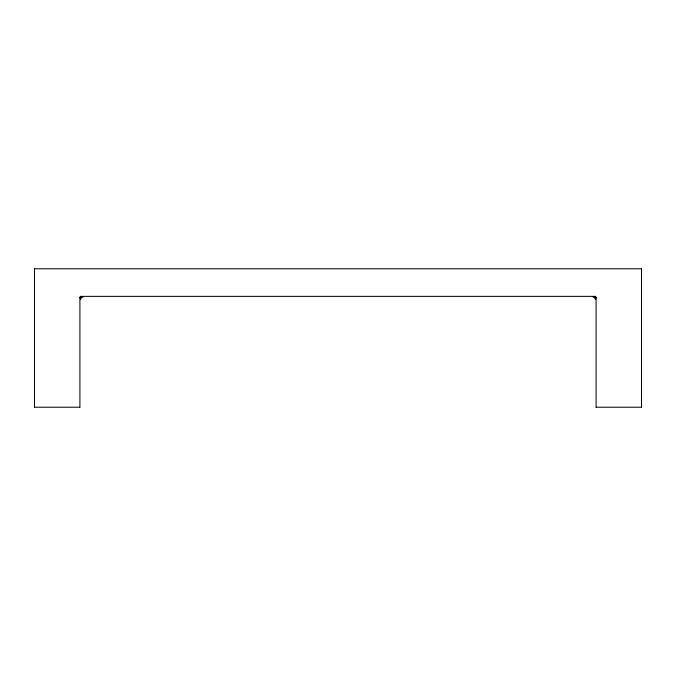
<?xml version="1.0" encoding="UTF-8"?>
<svg xmlns="http://www.w3.org/2000/svg" width="676" height="676" viewBox="0 0 676 676"><rect width="100%" height="100%" fill="white"/><g stroke="black" fill="none" stroke-linecap="round" stroke-linejoin="round"><path stroke-width="1.01" d="M34.484 268.482L34.484 407.518M79.912 407.518L79.912 297.051L80.596 299.392L81.289 297.736L82.937 297.051L80.596 296.367L595.404 296.367L593.063 297.051L594.711 297.736L595.404 299.392L596.088 297.051L596.088 407.518M641.516 407.518L641.516 268.482M594.711 297.736L595.404 297.051M34.789 268.786L641.211 268.786M79.607 407.214L34.789 407.214M641.211 407.214L596.393 407.214M80.596 297.051L81.289 297.736"/></g></svg>
